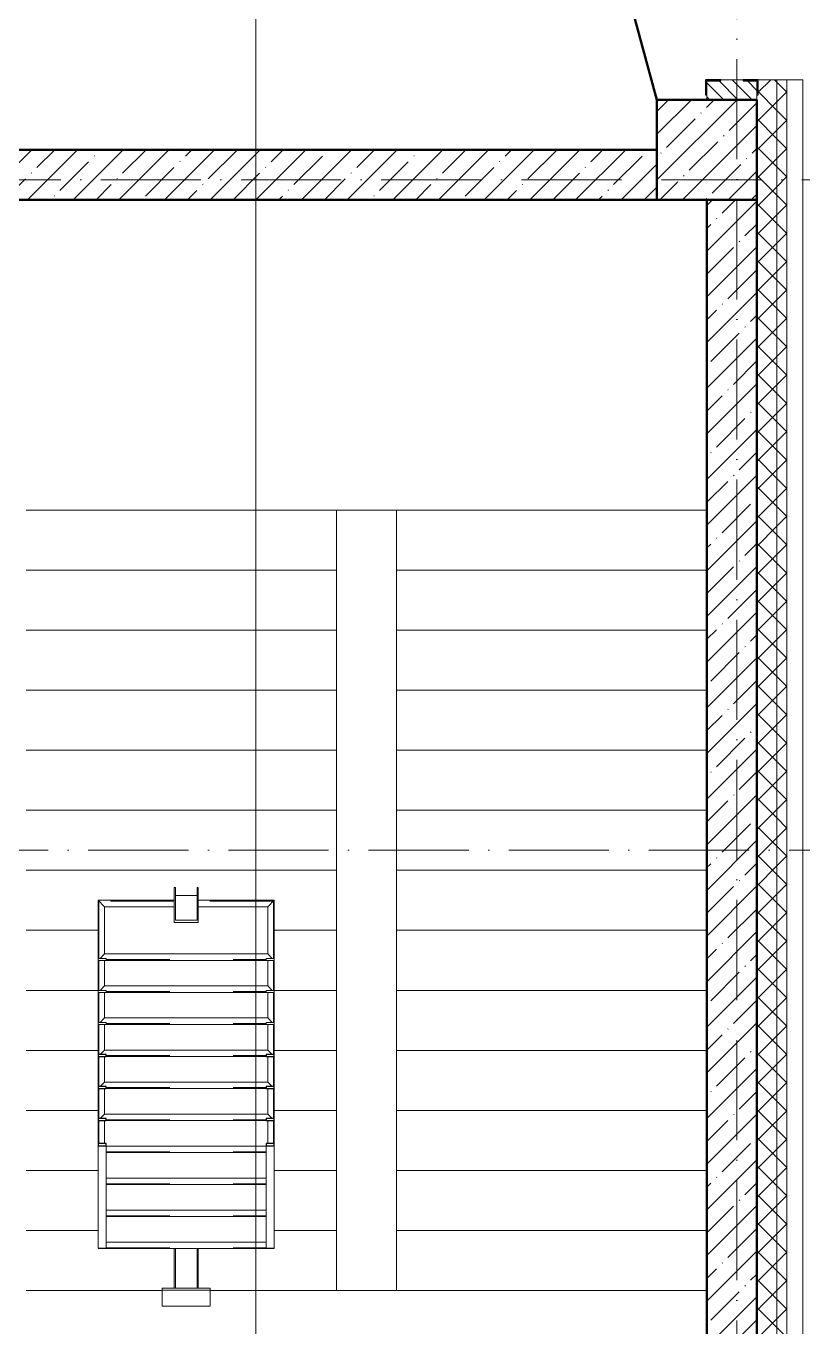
# Model space of a CAD drawing. Header units: millimetres. Extents: x -401725 to 250493, y 305116 to 802890.
# Drawn here: x 242285 to 246165, y 373096 to 379592 of the extents above; entities that cross this region are included whole.
import ezdxf

# ---------------------------------------------------------------- set-up
doc = ezdxf.new("R2010")
doc.units = ezdxf.units.MM
doc.linetypes.add('50_200_ШТРИХ_1Т_ш5_п1_п1_', pattern=[700, 500, -100, 0, -100])
doc.linetypes.add('Штрих', pattern=[635, 317.5, -317.5])
for name, color, linetype, lineweight in [('A-DETL-____-OTLN-1', 7, 'Continuous', 50), ('A-FLOR-____-OTLN', 7, 'Continuous', 9), ('A-GENM-____-HDLN', 7, 'Штрих', 9), ('A-GENM-____-MCUT', 7, 'Continuous', 25), ('A-GENM-____-OTLN', 7, 'Continuous', 9), ('A-GENM-____-OTLN-1', 7, 'Continuous', 25), ('A-WALL-____-MCUT', 7, 'Continuous', 13), ('A-WALL-____-MCUT-1', 7, 'Continuous', 9), ('A-WALL-____-MCUT-2', 7, 'Continuous', 50), ('A-WALL-____-PATT-1', 7, 'Continuous', 9), ('S-COLS-____-MCUT', 7, 'Continuous', 50), ('S-COLS-____-OTLN', 7, 'Continuous', 9), ('S-GRID-____-OTLN-1', 7, '50_200_ШТРИХ_1Т_ш5_п1_п1_', 9), ('S-STRS-____-OTLN-1', 7, 'Continuous', 9)]:
    doc.layers.add(name, color=color, linetype=linetype, lineweight=lineweight)
doc.layers.add('G-____-____-SYMB-1', color=9, linetype='Continuous', lineweight=9, true_color=0x808080)
pattern_1 = [(45, (144685.44, 323542.24), (-70.71068, 70.71068), []), (135, (144685.44, 323542.24), (-70.71068, -70.71068), [])]
pattern_2 = [(45, (144685.44, 323542.24), (-114.04925, 114.04925), []), (45, (144799.49, 323542.24), (-114.04925, 114.04925), [201.612, -40.322, 3.353, -36.97])]

# ---------------------------------------------------------------- blocks, each defined once
blk = doc.blocks.new('BSC_Колонна _Прямоугольная - 500х500-V111-АР1_План отверстий 3 этажа в осях 1-64_Ю-ЯЯ')
at = {"layer": 'S-COLS-____-OTLN'}
h = blk.add_hatch(dxfattribs=at)
h.set_pattern_fill('FP_116', color=256, style=0, pattern_type=2)
h.set_pattern_definition([(315, (-55431.04, 101000), (114.04925, 114.04925), []), (315, (-55431.04, 100885.95), (114.04925, 114.04925), [201.613, -40.323, 3.353, -36.97])])
h.paths.add_polyline_path([(-250, 250), (-250, -250), (250, -250), (250, 250)], flags=0)
at = {"layer": 'S-COLS-____-MCUT'}
for p, q in [((250, 250), (-250, 250)), ((-250, 250), (-250, -250)), ((250, -250), (250, 250)), ((-250, -250), (250, -250))]:
    blk.add_line(p, q, dxfattribs=at)
blk = doc.blocks.new('ОМ_Труба_ГОСТ 8639-82 - ОМ_Труба_ГОСТ 8639-82-26350154-АР1_План отверстий 3 этажа в осях 1-64_Ю-ЯЯ')
at = {"layer": 'A-GENM-____-OTLN'}
for p, q in [((9439.1, 57971), (9439.1, 58091)), ((9439.1, 58091), (9614.1, 58091)), ((9614.1, 58085), (9451.2, 58085)), ((9451.2, 58085), (9451.2, 57977)), ((9574, 58085), (9574, 57977)), ((9614.1, 58091), (9614.1, 58085)), ((9614.1, 57971), (9439.1, 57971)), ((9451.2, 57977), (9614.1, 57977)), ((9614.1, 57977), (9614.1, 57971))]:
    blk.add_line(p, q, dxfattribs=at)
blk = doc.blocks.new('ОМ_Уголок_ГОСТ 8509-93 - ОМ_Уголок_ГОСТ 8509-93-26349651-АР1_План отверстий 3 этажа в осях 1-64_Ю-ЯЯ')
at = {"layer": 'A-GENM-____-HDLN'}
for p, q in [((4, -4), (380, -4)), ((500, -4), (876, -4))]:
    blk.add_line(p, q, dxfattribs=at)
at = {"layer": 'A-GENM-____-OTLN'}
for p, q in [((380, 0), (0, 0)), ((32, -32), (0, 0)), ((32, -32), (380, -32)), ((880, 0), (500, 0)), ((500, -32), (848, -32)), ((880, 0), (848, -32))]:
    blk.add_line(p, q, dxfattribs=at)
blk = doc.blocks.new('ОМ_Уголок_ГОСТ 8509-93 - ОМ_Уголок_ГОСТ 8509-93-V149-АР1_План отверстий 3 этажа в осях 1-64_Ю-ЯЯ')
at = {"layer": 'A-GENM-____-HDLN'}
blk.add_line((40, -4), (840, -4), dxfattribs=at)
at = {"layer": 'A-GENM-____-OTLN'}
for p, q in [((32, -32), (10, -10)), ((32, -32), (848, -32)), ((840, 0), (40, 0)), ((870, -10), (848, -32))]:
    blk.add_line(p, q, dxfattribs=at)
blk = doc.blocks.new('ОМ_Уголок_ГОСТ 8509-93 - ОМ_Уголок_ГОСТ 8509-93-19082047-АР1_План отверстий 3 этажа в осях 1-64_Ю-ЯЯ')
at = {"layer": 'A-GENM-____-HDLN'}
blk.add_line((10, -4), (296, -4), dxfattribs=at)
at = {"layer": 'A-GENM-____-OTLN'}
for p, q in [((300, 0), (10, 0)), ((32, -32), (10, -10)), ((32, -32), (268, -32)), ((300, 0), (268, -32))]:
    blk.add_line(p, q, dxfattribs=at)
blk = doc.blocks.new('ОМ_Уголок_ГОСТ 8509-93 - ОМ_Уголок_ГОСТ 8509-93-V150-АР1_План отверстий 3 этажа в осях 1-64_Ю-ЯЯ')
at = {"layer": 'A-GENM-____-HDLN'}
blk.add_line((4, -4), (290, -4), dxfattribs=at)
at = {"layer": 'A-GENM-____-OTLN'}
for p, q in [((290, 0), (0, 0)), ((32, -32), (0, 0)), ((32, -32), (268, -32)), ((290, -10), (268, -32))]:
    blk.add_line(p, q, dxfattribs=at)
blk = doc.blocks.new('ОМ_Уголок_ГОСТ 8509-93 - ОМ_Уголок_ГОСТ 8509-93-V151-АР1_План отверстий 3 этажа в осях 1-64_Ю-ЯЯ')
at = {"layer": 'A-GENM-____-HDLN'}
blk.add_line((10, -4), (160, -4), dxfattribs=at)
at = {"layer": 'A-GENM-____-OTLN'}
for p, q in [((160, 0), (10, 0)), ((32, -32), (10, -10)), ((32, -32), (160, -32))]:
    blk.add_line(p, q, dxfattribs=at)
blk = doc.blocks.new('ОМ_Уголок_ГОСТ 8509-93 - ОМ_Уголок_ГОСТ 8509-93-V152-АР1_План отверстий 3 этажа в осях 1-64_Ю-ЯЯ')
at = {"layer": 'A-GENM-____-HDLN'}
blk.add_line((140, -4), (290, -4), dxfattribs=at)
at = {"layer": 'A-GENM-____-OTLN'}
for p, q in [((290, 0), (140, 0)), ((140, -32), (268, -32)), ((290, -10), (268, -32))]:
    blk.add_line(p, q, dxfattribs=at)
blk = doc.blocks.new('ОМ_Уголок_ГОСТ 8509-93 - ОМ_Уголок_ГОСТ 8509-93-V153-АР1_План отверстий 3 этажа в осях 1-64_Ю-ЯЯ')
at = {"layer": 'A-GENM-____-HDLN'}
blk.add_line((40, -4), (840, -4), dxfattribs=at)
at = {"layer": 'A-GENM-____-OTLN'}
for p, q in [((840, 0), (40, 0)), ((40, -32), (840, -32))]:
    blk.add_line(p, q, dxfattribs=at)
blk = doc.blocks.new('ОМ_Уголок_ГОСТ 8509-93 - ОМ_Уголок_ГОСТ 8509-93-V154-АР1_План отверстий 3 этажа в осях 1-64_Ю-ЯЯ')
at = {"layer": 'A-GENM-____-HDLN'}
blk.add_line((44.3, -4), (160, -4), dxfattribs=at)
at = {"layer": 'A-GENM-____-OTLN'}
for p, q in [((160, 0), (44.3, 0)), ((44.3, -32), (160, -32))]:
    blk.add_line(p, q, dxfattribs=at)
blk = doc.blocks.new('ОМ_Уголок_ГОСТ 8509-93 - ОМ_Уголок_ГОСТ 8509-93-V155-АР1_План отверстий 3 этажа в осях 1-64_Ю-ЯЯ')
at = {"layer": 'A-GENM-____-HDLN'}
blk.add_line((140, -4), (255.7, -4), dxfattribs=at)
at = {"layer": 'A-GENM-____-OTLN'}
for p, q in [((255.7, 0), (140, 0)), ((140, -32), (255.7, -32))]:
    blk.add_line(p, q, dxfattribs=at)
blk = doc.blocks.new('ОМ_Уголок_ГОСТ 8509-93 - ОМ_Уголок_ГОСТ 8509-93-V163-АР1_План отверстий 3 этажа в осях 1-64_Ю-ЯЯ')
at = {"layer": 'A-GENM-____-HDLN'}
blk.add_line((40, -4), (840, -4), dxfattribs=at)
at = {"layer": 'A-GENM-____-OTLN'}
for p, q in [((840, 0), (0, 0)), ((1.3, -1.3), (0, 0)), ((40, -32), (840, -32))]:
    blk.add_line(p, q, dxfattribs=at)
blk = doc.blocks.new('ОМ_Труба_ГОСТ 8639-82 - ОМ_Труба_ГОСТ 8639-82-26527904-АР1_План отверстий 3 этажа в осях 1-64_Ю-ЯЯ')
at = {"layer": 'A-GENM-____-HDLN'}
for p, q in [((7810, 58085), (7611.5, 58085)), ((7810, 57977), (7611.5, 57977))]:
    blk.add_line(p, q, dxfattribs=at)
at = {"layer": 'A-GENM-____-OTLN'}
for p, q in [((7810, 58091), (7611.5, 58091)), ((7810, 57971), (7611.5, 57971))]:
    blk.add_line(p, q, dxfattribs=at)
blk = doc.blocks.new('ОМ_Уголок_ГОСТ 8510-86 - ОМ_Уголок_ГОСТ 8510-86-19082066-АР1_План отверстий 3 этажа в осях 1-64_Ю-ЯЯ')
at = {"layer": 'A-GENM-____-OTLN'}
for p, q in [((0, 0), (0, -90)), ((240, 0), (0, 0)), ((0, -10), (240, -10)), ((240, -90), (240, 0)), ((0, -90), (240, -90))]:
    blk.add_line(p, q, dxfattribs=at)
blk = doc.blocks.new('ОМ_Полоса_Трапеция прямоугольная_Прокат_ГОСТ 103-2006 - ОМ_Полоса_Трапеция прямоугольная_Прокат_ГОСТ 103-2006-19082130-АР1_План отверстий 3 этажа в осях 1-64_Ю-ЯЯ')
at = {"layer": 'A-GENM-____-OTLN'}
for p, q in [((9250, 58471), (9260, 58471)), ((9250, 58431), (9250, 58471)), ((9260, 58471), (9260, 58431)), ((9260, 58431), (9250, 58431))]:
    blk.add_line(p, q, dxfattribs=at)
blk = doc.blocks.new('ОМ_Полоса_Трапеция прямоугольная_Прокат_ГОСТ 103-2006 - ОМ_Полоса_Трапеция прямоугольная_Прокат_ГОСТ 103-2006-V157-АР1_План отверстий 3 этажа в осях 1-64_Ю-ЯЯ')
at = {"layer": 'A-GENM-____-MCUT'}
for p, q in [((8780, 58471), (8770, 58471)), ((8770, 58471), (8770, 58431)), ((8780, 58431), (8780, 58471)), ((8770, 58431), (8780, 58431))]:
    blk.add_line(p, q, dxfattribs=at)
blk = doc.blocks.new('ОМ_Полоса_Трапеция прямоугольная_Прокат_ГОСТ 103-2006 - ОМ_Полоса_Трапеция прямоугольная_Прокат_ГОСТ 103-2006-V158-АР1_План отверстий 3 этажа в осях 1-64_Ю-ЯЯ')
at = {"layer": 'A-GENM-____-MCUT'}
for p, q in [((8620, 58471), (8610, 58471)), ((8610, 58471), (8610, 58431)), ((8620, 58431), (8620, 58471)), ((8610, 58431), (8620, 58431))]:
    blk.add_line(p, q, dxfattribs=at)
blk = doc.blocks.new('ОМ_Полоса_Трапеция прямоугольная_Прокат_ГОСТ 103-2006 - ОМ_Полоса_Трапеция прямоугольная_Прокат_ГОСТ 103-2006-V159-АР1_План отверстий 3 этажа в осях 1-64_Ю-ЯЯ')
at = {"layer": 'A-GENM-____-MCUT'}
for p, q in [((8460, 58471), (8450, 58471)), ((8450, 58471), (8450, 58431)), ((8460, 58431), (8460, 58471)), ((8450, 58431), (8460, 58431))]:
    blk.add_line(p, q, dxfattribs=at)
blk = doc.blocks.new('ОМ_Полоса_Прокат_ГОСТ 103-2006 - ОМ_Полоса_Прокат_ГОСТ 103-2006-20723456-АР1_План отверстий 3 этажа в осях 1-64_Ю-ЯЯ')
at = {"layer": 'A-GENM-____-MCUT'}
for p, q in [((8334.3, 58471), (8322.8, 58471)), ((8322.8, 58471), (8322.8, 58431)), ((8334.3, 58431), (8334.3, 58471)), ((8322.8, 58431), (8334.3, 58431))]:
    blk.add_line(p, q, dxfattribs=at)
at = {"layer": 'A-GENM-____-OTLN'}
for p, q in [((7811.3, 58431), (7811.3, 58471)), ((7811.3, 58471), (8322.8, 58471)), ((8322.8, 58431), (7811.3, 58431))]:
    blk.add_line(p, q, dxfattribs=at)
blk = doc.blocks.new('ОМ_Полоса_Трапеция прямоугольная_Прокат_ГОСТ 103-2006 - ОМ_Полоса_Трапеция прямоугольная_Прокат_ГОСТ 103-2006-19082170-АР1_План отверстий 3 этажа в осях 1-64_Ю-ЯЯ')
at = {"layer": 'A-GENM-____-OTLN'}
for p, q in [((9250, 57631), (9260, 57631)), ((9250, 57591), (9250, 57631)), ((9260, 57631), (9260, 57591)), ((9260, 57591), (9250, 57591))]:
    blk.add_line(p, q, dxfattribs=at)
blk = doc.blocks.new('ОМ_Полоса_Трапеция прямоугольная_Прокат_ГОСТ 103-2006 - ОМ_Полоса_Трапеция прямоугольная_Прокат_ГОСТ 103-2006-V160-АР1_План отверстий 3 этажа в осях 1-64_Ю-ЯЯ')
at = {"layer": 'A-GENM-____-MCUT'}
for p, q in [((8780, 57631), (8770, 57631)), ((8770, 57631), (8770, 57591)), ((8780, 57591), (8780, 57631)), ((8770, 57591), (8780, 57591))]:
    blk.add_line(p, q, dxfattribs=at)
blk = doc.blocks.new('ОМ_Полоса_Трапеция прямоугольная_Прокат_ГОСТ 103-2006 - ОМ_Полоса_Трапеция прямоугольная_Прокат_ГОСТ 103-2006-V161-АР1_План отверстий 3 этажа в осях 1-64_Ю-ЯЯ')
at = {"layer": 'A-GENM-____-MCUT'}
for p, q in [((8620, 57631), (8610, 57631)), ((8610, 57631), (8610, 57591)), ((8620, 57591), (8620, 57631)), ((8610, 57591), (8620, 57591))]:
    blk.add_line(p, q, dxfattribs=at)
blk = doc.blocks.new('ОМ_Полоса_Трапеция прямоугольная_Прокат_ГОСТ 103-2006 - ОМ_Полоса_Трапеция прямоугольная_Прокат_ГОСТ 103-2006-V162-АР1_План отверстий 3 этажа в осях 1-64_Ю-ЯЯ')
at = {"layer": 'A-GENM-____-MCUT'}
for p, q in [((8460, 57631), (8450, 57631)), ((8450, 57631), (8450, 57591)), ((8460, 57591), (8460, 57631)), ((8450, 57591), (8460, 57591))]:
    blk.add_line(p, q, dxfattribs=at)
blk = doc.blocks.new('ОМ_Полоса_Прокат_ГОСТ 103-2006 - ОМ_Полоса_Прокат_ГОСТ 103-2006-19082171-АР1_План отверстий 3 этажа в осях 1-64_Ю-ЯЯ')
at = {"layer": 'A-GENM-____-OTLN'}
for p, q in [((98800, 49942.4), (98800, 49941)), ((98800, 49941), (98840, 49941)), ((98840, 49941), (98840, 49942.4))]:
    blk.add_line(p, q, dxfattribs=at)
blk = doc.blocks.new('ОМ_Полоса_Прокат_ГОСТ 103-2006 - ОМ_Полоса_Прокат_ГОСТ 103-2006-20723498-АР1_План отверстий 3 этажа в осях 1-64_Ю-ЯЯ')
at = {"layer": 'A-GENM-____-MCUT'}
for p, q in [((8334.3, 57631), (8322.8, 57631)), ((8322.8, 57631), (8322.8, 57591)), ((8334.3, 57591), (8334.3, 57631)), ((8322.8, 57591), (8334.3, 57591))]:
    blk.add_line(p, q, dxfattribs=at)
at = {"layer": 'A-GENM-____-OTLN'}
for p, q in [((7811.3, 57591), (7811.3, 57631)), ((7811.3, 57631), (8322.8, 57631)), ((8322.8, 57591), (7811.3, 57591))]:
    blk.add_line(p, q, dxfattribs=at)
blk = doc.blocks.new('Фахверк_СКБ_Уголок - 250_3380_зеркало-28514702-АР1_План отверстий 3 этажа в осях 1-64_Ю-ЯЯ')
at = {"layer": 'A-GENM-____-MCUT'}
for p, q in [((200, 181), (125, 181)), ((125, 181), (125, 106)), ((131, 106), (131, 175)), ((131, 175), (200, 175)), ((200, 175), (200, 181)), ((125, 106), (131, 106)), ((131, -6), (125, -6)), ((125, -6), (125, -81)), ((131, -75), (131, -6)), ((125, -81), (200, -81)), ((200, -75), (131, -75)), ((200, -81), (200, -75))]:
    blk.add_line(p, q, dxfattribs=at)

msp = doc.modelspace()

# ---------------------------------------------------------------- hatches: boundary and pattern name
at = {"layer": 'A-WALL-____-PATT-1'}
h = msp.add_hatch(dxfattribs=at)
h.set_pattern_fill('FP_4', color=256, style=0, pattern_type=2)
h.set_pattern_definition(pattern_1)
h.paths.add_polyline_path([(245935.4376, 370338.2863), (246035.4376, 370338.2863), (246035.4376, 370623.2863), (245935.4376, 370623.2863)], flags=0)
h.paths.add_polyline_path([(246035.4376, 371623.2863), (246035.4376, 379323.2863), (245941.4376, 379323.2863), (245941.4376, 379248.2863), (245935.4376, 379248.2863), (245935.4376, 371623.2863)], flags=0)
h.paths.add_polyline_path([(245941.4376, 393023.2863), (246035.4376, 393023.2863), (246035.4376, 394273.2863), (245941.4376, 394273.2863), (245941.4376, 394198.2863), (245935.4376, 394198.2863), (245935.4376, 393098.2863), (245941.4376, 393098.2863), (245941.4376, 393029.2863)], flags=0)
h.paths.add_polyline_path([(246035.4376, 396073.2863), (246035.4376, 397273.2863), (245935.4376, 397273.2863), (245935.4376, 396148.2863), (245941.4376, 396148.2863), (245941.4376, 396073.2863)], flags=0)
h.paths.add_polyline_path([(246035.4376, 399073.2863), (246035.4376, 400273.2863), (245941.4376, 400273.2863), (245941.4376, 400198.2863), (245935.4376, 400198.2863), (245935.4376, 399148.2863), (245941.4376, 399148.2863), (245941.4376, 399073.2863)], flags=0)
h.paths.add_polyline_path([(246035.4376, 402073.2863), (246035.4376, 403273.2863), (245941.4376, 403273.2863), (245941.4376, 403198.2863), (245935.4376, 403198.2863), (245935.4376, 402148.2863), (245941.4376, 402148.2863), (245941.4376, 402073.2863)], flags=0)
h.paths.add_polyline_path([(246035.4376, 405073.2863), (246035.4376, 409223.2863), (245935.4376, 409223.2863), (245935.4376, 405073.2863)], flags=0)
h = msp.add_hatch(dxfattribs=at)
h.set_pattern_fill('FP_4', color=256, style=0, pattern_type=2)
h.set_pattern_definition(pattern_1)
h.paths.add_polyline_path([(246085.4376, 370338.2863), (246085.4376, 370623.2863), (246035.4376, 370623.2863), (246035.4376, 370338.2863)], flags=0)
h.paths.add_polyline_path([(246085.4376, 371623.2863), (246085.4376, 379323.2863), (246035.4376, 379323.2863), (246035.4376, 371623.2863)], flags=0)
h.paths.add_polyline_path([(246085.4376, 393023.2863), (246085.4376, 394273.2863), (246035.4376, 394273.2863), (246035.4376, 393023.2863)], flags=0)
h.paths.add_polyline_path([(246085.4376, 396073.2863), (246085.4376, 397273.2863), (246035.4376, 397273.2863), (246035.4376, 396073.2863)], flags=0)
h.paths.add_polyline_path([(246035.4376, 399073.2863), (246085.4376, 399073.2863), (246085.4376, 400273.2863), (246035.4376, 400273.2863), (246035.4376, 400139.5184)], flags=0)
h.paths.add_polyline_path([(246085.4376, 402073.2863), (246085.4376, 403273.2863), (246035.4376, 403273.2863), (246035.4376, 402073.2863)], flags=0)
h.paths.add_polyline_path([(246035.4376, 405073.2863), (246085.4376, 405073.2863), (246085.4376, 409223.2863), (246035.4376, 409223.2863)], flags=0)
h = msp.add_hatch(dxfattribs=at)
h.set_pattern_fill('FP_9', color=256, style=0, pattern_type=2)
h.set_pattern_definition([(135, (144685.44, 323542.244), (-35.35534, -35.35534), [])])
h.paths.add_polyline_path([(245866.4376, 379223.2863), (245935.4376, 379223.2863), (245935.4376, 379317.2863), (245866.4376, 379317.2863), (245866.4376, 379323.2863), (245754.4376, 379323.2863), (245754.4376, 379317.2863), (245685.4376, 379317.2863), (245685.4376, 379223.2863)], flags=0)
h = msp.add_hatch(dxfattribs=at)
h.set_pattern_fill('FP_12', color=256, style=0, pattern_type=2)
h.set_pattern_definition(pattern_2)
h.paths.add_polyline_path([(245435.4376, 378723.2863), (245435.4376, 378973.2863), (242035.4376, 378973.2863), (242035.4376, 378723.2863), (243649.4118, 378723.2863)], flags=0)
h = msp.add_hatch(dxfattribs=at)
h.set_pattern_fill('FP_12', color=256, style=0, pattern_type=2)
h.set_pattern_definition(pattern_2)
h.paths.add_polyline_path([(245935.4376, 371623.2863), (245935.4376, 378723.2863), (245685.4376, 378723.2863), (245685.4376, 371623.2863)], flags=0)

# ---------------------------------------------------------------- linework, layer by layer
at = {"layer": 'A-DETL-____-OTLN-1'}
msp.add_line((238635.4376, 404373.2863), (245435.4376, 379223.2863), dxfattribs=at)
at = {"layer": 'A-FLOR-____-OTLN'}
for p, q in [((242965.4376, 373273.2863), (242285.4376, 373273.2863)), ((245685.4376, 373273.2863), (243205.4376, 373273.2863))]:
    msp.add_line(p, q, dxfattribs=at)
at = {"layer": 'A-WALL-____-MCUT'}
for p, q in [((245866.4376, 379323.2863), (245754.4376, 379323.2863)), ((246165.4376, 379323.2863), (245941.4376, 379323.2863)), ((246165.4376, 371623.2863), (246165.4376, 379323.2863)), ((245685.4376, 379248.2863), (245685.4376, 379223.2863)), ((245935.4376, 379248.2863), (245935.4376, 379223.2863))]:
    msp.add_line(p, q, dxfattribs=at)
at = {"layer": 'A-WALL-____-MCUT-1'}
for p, q in [((246035.4376, 371623.2863), (246035.4376, 379323.2863)), ((246085.4376, 371623.2863), (246085.4376, 379323.2863))]:
    msp.add_line(p, q, dxfattribs=at)
at = {"layer": 'A-WALL-____-MCUT-2'}
for p, q in [((245435.4376, 378973.2863), (242035.4376, 378973.2863)), ((242035.4376, 378723.2863), (245435.4376, 378723.2863)), ((245685.4376, 378723.2863), (245685.4376, 371623.2863)), ((245935.4376, 378723.2863), (245935.4376, 371623.2863))]:
    msp.add_line(p, q, dxfattribs=at)
at = {"layer": 'G-____-____-SYMB-1'}
msp.add_line((243433.6376, 410080.4287), (243433.6376, 368948.5705), dxfattribs=at)
at = {"layer": 'S-GRID-____-OTLN-1'}
for p, q in [((245835.4376, 363523.2863), (245835.4376, 414435.0957)), ((248759.8442, 378823.2863), (140016.6674, 378823.2863)), ((213891.9375, 375473.2863), (248759.8442, 375473.2863))]:
    msp.add_line(p, q, dxfattribs=at)
at = {"layer": 'S-STRS-____-OTLN-1'}
for p, q in [((242285.4376, 377173.2863), (243835.4376, 377173.2863)), ((242285.4376, 377173.2863), (243835.4376, 377173.2863)), ((243835.4376, 377173.2863), (244135.4376, 377173.2863)), ((243835.4376, 376873.2863), (243835.4376, 377173.2863)), ((245685.4376, 377173.2863), (244135.4376, 377173.2863)), ((244135.4376, 377173.2863), (244135.4376, 376873.2863)), ((245685.4376, 377173.2863), (244135.4376, 377173.2863)), ((242285.4376, 376873.2863), (243835.4376, 376873.2863)), ((242285.4376, 376873.2863), (243835.4376, 376873.2863)), ((243835.4376, 376573.2863), (243835.4376, 376873.2863)), ((244135.4376, 376873.2863), (244135.4376, 376573.2863)), ((245685.4376, 376873.2863), (244135.4376, 376873.2863)), ((245685.4376, 376873.2863), (244135.4376, 376873.2863)), ((242285.4376, 376573.2863), (243835.4376, 376573.2863)), ((242285.4376, 376573.2863), (243835.4376, 376573.2863)), ((243835.4376, 376273.2863), (243835.4376, 376573.2863)), ((244135.4376, 376573.2863), (244135.4376, 376273.2863)), ((245685.4376, 376573.2863), (244135.4376, 376573.2863)), ((245685.4376, 376573.2863), (244135.4376, 376573.2863)), ((242285.4376, 376273.2863), (243835.4376, 376273.2863)), ((242285.4376, 376273.2863), (243835.4376, 376273.2863)), ((243835.4376, 375973.2863), (243835.4376, 376273.2863)), ((244135.4376, 376273.2863), (244135.4376, 375973.2863)), ((245685.4376, 376273.2863), (244135.4376, 376273.2863)), ((245685.4376, 376273.2863), (244135.4376, 376273.2863)), ((242285.4376, 375973.2863), (243835.4376, 375973.2863)), ((242285.4376, 375973.2863), (243835.4376, 375973.2863)), ((243835.4376, 375673.2863), (243835.4376, 375973.2863)), ((244135.4376, 375973.2863), (244135.4376, 375673.2863)), ((245685.4376, 375973.2863), (244135.4376, 375973.2863)), ((245685.4376, 375973.2863), (244135.4376, 375973.2863)), ((242285.4376, 375673.2863), (243835.4376, 375673.2863)), ((242285.4376, 375673.2863), (243835.4376, 375673.2863)), ((243835.4376, 375373.2863), (243835.4376, 375673.2863)), ((244135.4376, 375673.2863), (244135.4376, 375373.2863)), ((245685.4376, 375673.2863), (244135.4376, 375673.2863)), ((245685.4376, 375673.2863), (244135.4376, 375673.2863)), ((242285.4376, 375373.2863), (243835.4376, 375373.2863)), ((242285.4376, 375373.2863), (243835.4376, 375373.2863)), ((243835.4376, 375073.2863), (243835.4376, 375373.2863)), ((244135.4376, 375373.2863), (244135.4376, 375073.2863)), ((245685.4376, 375373.2863), (244135.4376, 375373.2863)), ((245685.4376, 375373.2863), (244135.4376, 375373.2863)), ((242285.4376, 375073.2863), (242645.4376, 375073.2863)), ((242285.4376, 375073.2863), (242645.4376, 375073.2863)), ((243525.4376, 375073.2863), (243835.4376, 375073.2863)), ((243525.4376, 375073.2863), (243835.4376, 375073.2863)), ((243835.4376, 374773.2863), (243835.4376, 375073.2863)), ((244135.4376, 375073.2863), (244135.4376, 374773.2863)), ((245685.4376, 375073.2863), (244135.4376, 375073.2863)), ((245685.4376, 375073.2863), (244135.4376, 375073.2863)), ((242285.4376, 374773.2863), (242645.4376, 374773.2863)), ((242285.4376, 374773.2863), (242645.4376, 374773.2863)), ((243525.4376, 374773.2863), (243835.4376, 374773.2863)), ((243525.4376, 374773.2863), (243835.4376, 374773.2863)), ((243835.4376, 374473.2863), (243835.4376, 374773.2863)), ((244135.4376, 374773.2863), (244135.4376, 374473.2863)), ((245685.4376, 374773.2863), (244135.4376, 374773.2863)), ((245685.4376, 374773.2863), (244135.4376, 374773.2863)), ((242285.4376, 374473.2863), (242645.4376, 374473.2863)), ((242285.4376, 374473.2863), (242645.4376, 374473.2863)), ((243525.4376, 374473.2863), (243835.4376, 374473.2863)), ((243525.4376, 374473.2863), (243835.4376, 374473.2863)), ((243835.4376, 374173.2863), (243835.4376, 374473.2863)), ((244135.4376, 374473.2863), (244135.4376, 374173.2863)), ((245685.4376, 374473.2863), (244135.4376, 374473.2863)), ((245685.4376, 374473.2863), (244135.4376, 374473.2863)), ((242285.4376, 374173.2863), (242645.4376, 374173.2863)), ((242285.4376, 374173.2863), (242645.4376, 374173.2863)), ((243525.4376, 374173.2863), (243835.4376, 374173.2863)), ((243525.4376, 374173.2863), (243835.4376, 374173.2863)), ((243835.4376, 373873.2863), (243835.4376, 374173.2863)), ((244135.4376, 374173.2863), (244135.4376, 373873.2863)), ((245685.4376, 374173.2863), (244135.4376, 374173.2863)), ((245685.4376, 374173.2863), (244135.4376, 374173.2863)), ((242285.4376, 373873.2863), (242645.4376, 373873.2863)), ((242285.4376, 373873.2863), (242645.4376, 373873.2863)), ((243525.4376, 373873.2863), (243835.4376, 373873.2863)), ((243525.4376, 373873.2863), (243835.4376, 373873.2863)), ((243835.4376, 373573.2863), (243835.4376, 373873.2863)), ((244135.4376, 373873.2863), (244135.4376, 373573.2863)), ((245685.4376, 373873.2863), (244135.4376, 373873.2863)), ((245685.4376, 373873.2863), (244135.4376, 373873.2863)), ((242285.4376, 373573.2863), (242645.4376, 373573.2863)), ((242285.4376, 373573.2863), (242645.4376, 373573.2863)), ((243525.4376, 373573.2863), (243835.4376, 373573.2863)), ((243525.4376, 373573.2863), (243835.4376, 373573.2863)), ((243835.4376, 373273.2863), (243835.4376, 373573.2863)), ((244135.4376, 373573.2863), (244135.4376, 373273.2863)), ((245685.4376, 373573.2863), (244135.4376, 373573.2863)), ((245685.4376, 373573.2863), (244135.4376, 373573.2863)), ((245685.4376, 373273.2863), (244135.4376, 373273.2863))]:
    msp.add_line(p, q, dxfattribs=at)

# ---------------------------------------------------------------- block references
at = {"layer": 'A-GENM-____-OTLN', "rotation": 89.99999999999987}
for name, p in [('ОМ_Труба_ГОСТ 8639-82 - ОМ_Труба_ГОСТ 8639-82-26350154-АР1_План отверстий 3 этажа в осях 1-64_Ю-ЯЯ', (301116.4796, 365673.2863)), ('ОМ_Полоса_Трапеция прямоугольная_Прокат_ГОСТ 103-2006 - ОМ_Полоса_Трапеция прямоугольная_Прокат_ГОСТ 103-2006-19082130-АР1_План отверстий 3 этажа в осях 1-64_Ю-ЯЯ', (301116.4796, 365673.2863)), ('ОМ_Полоса_Трапеция прямоугольная_Прокат_ГОСТ 103-2006 - ОМ_Полоса_Трапеция прямоугольная_Прокат_ГОСТ 103-2006-19082170-АР1_План отверстий 3 этажа в осях 1-64_Ю-ЯЯ', (301116.4796, 365673.2863)), ('ОМ_Полоса_Трапеция прямоугольная_Прокат_ГОСТ 103-2006 - ОМ_Полоса_Трапеция прямоугольная_Прокат_ГОСТ 103-2006-19082130-АР1_План отверстий 3 этажа в осях 1-64_Ю-ЯЯ', (301116.4796, 365513.2863)), ('ОМ_Полоса_Трапеция прямоугольная_Прокат_ГОСТ 103-2006 - ОМ_Полоса_Трапеция прямоугольная_Прокат_ГОСТ 103-2006-19082170-АР1_План отверстий 3 этажа в осях 1-64_Ю-ЯЯ', (301116.4796, 365513.2863)), ('ОМ_Полоса_Трапеция прямоугольная_Прокат_ГОСТ 103-2006 - ОМ_Полоса_Трапеция прямоугольная_Прокат_ГОСТ 103-2006-19082130-АР1_План отверстий 3 этажа в осях 1-64_Ю-ЯЯ', (301116.4796, 365353.2863)), ('ОМ_Полоса_Трапеция прямоугольная_Прокат_ГОСТ 103-2006 - ОМ_Полоса_Трапеция прямоугольная_Прокат_ГОСТ 103-2006-19082170-АР1_План отверстий 3 этажа в осях 1-64_Ю-ЯЯ', (301116.4796, 365353.2863)), ('ОМ_Полоса_Трапеция прямоугольная_Прокат_ГОСТ 103-2006 - ОМ_Полоса_Трапеция прямоугольная_Прокат_ГОСТ 103-2006-V157-АР1_План отверстий 3 этажа в осях 1-64_Ю-ЯЯ', (301116.4796, 365673.2863)), ('ОМ_Полоса_Трапеция прямоугольная_Прокат_ГОСТ 103-2006 - ОМ_Полоса_Трапеция прямоугольная_Прокат_ГОСТ 103-2006-V160-АР1_План отверстий 3 этажа в осях 1-64_Ю-ЯЯ', (301116.4796, 365673.2863)), ('ОМ_Полоса_Трапеция прямоугольная_Прокат_ГОСТ 103-2006 - ОМ_Полоса_Трапеция прямоугольная_Прокат_ГОСТ 103-2006-V158-АР1_План отверстий 3 этажа в осях 1-64_Ю-ЯЯ', (301116.4796, 365673.2863)), ('ОМ_Полоса_Трапеция прямоугольная_Прокат_ГОСТ 103-2006 - ОМ_Полоса_Трапеция прямоугольная_Прокат_ГОСТ 103-2006-V161-АР1_План отверстий 3 этажа в осях 1-64_Ю-ЯЯ', (301116.4796, 365673.2863)), ('ОМ_Полоса_Трапеция прямоугольная_Прокат_ГОСТ 103-2006 - ОМ_Полоса_Трапеция прямоугольная_Прокат_ГОСТ 103-2006-V159-АР1_План отверстий 3 этажа в осях 1-64_Ю-ЯЯ', (301116.4796, 365673.2863)), ('ОМ_Полоса_Трапеция прямоугольная_Прокат_ГОСТ 103-2006 - ОМ_Полоса_Трапеция прямоугольная_Прокат_ГОСТ 103-2006-V162-АР1_План отверстий 3 этажа в осях 1-64_Ю-ЯЯ', (301116.4796, 365673.2863)), ('ОМ_Полоса_Прокат_ГОСТ 103-2006 - ОМ_Полоса_Прокат_ГОСТ 103-2006-20723456-АР1_План отверстий 3 этажа в осях 1-64_Ю-ЯЯ', (301116.4796, 365673.2863)), ('ОМ_Полоса_Прокат_ГОСТ 103-2006 - ОМ_Полоса_Прокат_ГОСТ 103-2006-20723498-АР1_План отверстий 3 этажа в осях 1-64_Ю-ЯЯ', (301116.4796, 365673.2863)), ('ОМ_Труба_ГОСТ 8639-82 - ОМ_Труба_ГОСТ 8639-82-26527904-АР1_План отверстий 3 этажа в осях 1-64_Ю-ЯЯ', (301116.4796, 365673.2863))]:
    msp.add_blockref(name, p, dxfattribs=at)
at = {"layer": 'A-GENM-____-OTLN', "extrusion": (0, 0, -1)}
for name, p in [('ОМ_Уголок_ГОСТ 8509-93 - ОМ_Уголок_ГОСТ 8509-93-26349651-АР1_План отверстий 3 этажа в осях 1-64_Ю-ЯЯ', (-243525.4376, 375223.2863)), ('ОМ_Уголок_ГОСТ 8510-86 - ОМ_Уголок_ГОСТ 8510-86-19082066-АР1_План отверстий 3 этажа в осях 1-64_Ю-ЯЯ', (-243205.4376, 373284.7756))]:
    msp.add_blockref(name, p, dxfattribs=at)
for name, p, rotation in [('ОМ_Уголок_ГОСТ 8509-93 - ОМ_Уголок_ГОСТ 8509-93-V150-АР1_План отверстий 3 этажа в осях 1-64_Ю-ЯЯ', (-242645.4376, 375223.2863), 269.9999999999985), ('ОМ_Уголок_ГОСТ 8509-93 - ОМ_Уголок_ГОСТ 8509-93-19082047-АР1_План отверстий 3 этажа в осях 1-64_Ю-ЯЯ', (-243525.4376, 374923.2863), 89.99999999999869), ('ОМ_Уголок_ГОСТ 8509-93 - ОМ_Уголок_ГОСТ 8509-93-V152-АР1_План отверстий 3 этажа в осях 1-64_Ю-ЯЯ', (-242645.4376, 375063.2863), 269.9999999999985), ('ОМ_Уголок_ГОСТ 8509-93 - ОМ_Уголок_ГОСТ 8509-93-V149-АР1_План отверстий 3 этажа в осях 1-64_Ю-ЯЯ', (-242645.4376, 374923.2863), 180), ('ОМ_Уголок_ГОСТ 8509-93 - ОМ_Уголок_ГОСТ 8509-93-V151-АР1_План отверстий 3 этажа в осях 1-64_Ю-ЯЯ', (-243525.4376, 374763.2863), 89.99999999999869), ('ОМ_Уголок_ГОСТ 8509-93 - ОМ_Уголок_ГОСТ 8509-93-V149-АР1_План отверстий 3 этажа в осях 1-64_Ю-ЯЯ', (-242645.4376, 374763.2863), 180), ('ОМ_Уголок_ГОСТ 8509-93 - ОМ_Уголок_ГОСТ 8509-93-V152-АР1_План отверстий 3 этажа в осях 1-64_Ю-ЯЯ', (-242645.4376, 374903.2863), 269.9999999999985), ('ОМ_Уголок_ГОСТ 8509-93 - ОМ_Уголок_ГОСТ 8509-93-V151-АР1_План отверстий 3 этажа в осях 1-64_Ю-ЯЯ', (-243525.4376, 374603.2863), 89.99999999999869), ('ОМ_Уголок_ГОСТ 8509-93 - ОМ_Уголок_ГОСТ 8509-93-V152-АР1_План отверстий 3 этажа в осях 1-64_Ю-ЯЯ', (-242645.4376, 374743.2863), 269.9999999999985), ('ОМ_Уголок_ГОСТ 8509-93 - ОМ_Уголок_ГОСТ 8509-93-V149-АР1_План отверстий 3 этажа в осях 1-64_Ю-ЯЯ', (-242645.4376, 374603.2863), 180), ('ОМ_Уголок_ГОСТ 8509-93 - ОМ_Уголок_ГОСТ 8509-93-V151-АР1_План отверстий 3 этажа в осях 1-64_Ю-ЯЯ', (-243525.4376, 374443.2863), 89.99999999999869), ('ОМ_Уголок_ГОСТ 8509-93 - ОМ_Уголок_ГОСТ 8509-93-V149-АР1_План отверстий 3 этажа в осях 1-64_Ю-ЯЯ', (-242645.4376, 374443.2863), 180), ('ОМ_Уголок_ГОСТ 8509-93 - ОМ_Уголок_ГОСТ 8509-93-V152-АР1_План отверстий 3 этажа в осях 1-64_Ю-ЯЯ', (-242645.4376, 374583.2863), 269.9999999999985), ('ОМ_Уголок_ГОСТ 8509-93 - ОМ_Уголок_ГОСТ 8509-93-V151-АР1_План отверстий 3 этажа в осях 1-64_Ю-ЯЯ', (-243525.4376, 374283.2863), 89.99999999999869), ('ОМ_Уголок_ГОСТ 8509-93 - ОМ_Уголок_ГОСТ 8509-93-V152-АР1_План отверстий 3 этажа в осях 1-64_Ю-ЯЯ', (-242645.4376, 374423.2863), 269.9999999999985), ('ОМ_Уголок_ГОСТ 8509-93 - ОМ_Уголок_ГОСТ 8509-93-V149-АР1_План отверстий 3 этажа в осях 1-64_Ю-ЯЯ', (-242645.4376, 374283.2863), 180), ('ОМ_Уголок_ГОСТ 8509-93 - ОМ_Уголок_ГОСТ 8509-93-V151-АР1_План отверстий 3 этажа в осях 1-64_Ю-ЯЯ', (-243525.4376, 374123.2863), 89.99999999999869), ('ОМ_Уголок_ГОСТ 8509-93 - ОМ_Уголок_ГОСТ 8509-93-V149-АР1_План отверстий 3 этажа в осях 1-64_Ю-ЯЯ', (-242645.4376, 374123.2863), 180), ('ОМ_Уголок_ГОСТ 8509-93 - ОМ_Уголок_ГОСТ 8509-93-V155-АР1_План отверстий 3 этажа в осях 1-64_Ю-ЯЯ', (-242645.4376, 374263.2863), 269.9999999999985), ('ОМ_Уголок_ГОСТ 8509-93 - ОМ_Уголок_ГОСТ 8509-93-V154-АР1_План отверстий 3 этажа в осях 1-64_Ю-ЯЯ', (-243525.4376, 373963.2863), 89.99999999999869), ('ОМ_Уголок_ГОСТ 8509-93 - ОМ_Уголок_ГОСТ 8509-93-V153-АР1_План отверстий 3 этажа в осях 1-64_Ю-ЯЯ', (-242645.4376, 373963.2863), 180), ('ОМ_Уголок_ГОСТ 8509-93 - ОМ_Уголок_ГОСТ 8509-93-V153-АР1_План отверстий 3 этажа в осях 1-64_Ю-ЯЯ', (-242645.4376, 373803.2863), 180), ('ОМ_Уголок_ГОСТ 8509-93 - ОМ_Уголок_ГОСТ 8509-93-V153-АР1_План отверстий 3 этажа в осях 1-64_Ю-ЯЯ', (-242645.4376, 373643.2863), 180), ('ОМ_Уголок_ГОСТ 8509-93 - ОМ_Уголок_ГОСТ 8509-93-V163-АР1_План отверстий 3 этажа в осях 1-64_Ю-ЯЯ', (-242645.4376, 373483.2863), 180)]:
    msp.add_blockref(name, p, dxfattribs=dict(at, rotation=rotation))
at = {"layer": 'A-GENM-____-OTLN'}
msp.add_blockref('ОМ_Полоса_Прокат_ГОСТ 103-2006 - ОМ_Полоса_Прокат_ГОСТ 103-2006-19082171-АР1_План отверстий 3 этажа в осях 1-64_Ю-ЯЯ', (144685.4376, 323542.2443), dxfattribs=at)
at = {"layer": 'A-GENM-____-OTLN-1', "rotation": 269.9999999999999}
msp.add_blockref('Фахверк_СКБ_Уголок - 250_3380_зеркало-28514702-АР1_План отверстий 3 этажа в осях 1-64_Ю-ЯЯ', (245760.4376, 379448.2863), dxfattribs=at)
at = {"layer": 'S-COLS-____-OTLN', "rotation": 89.9999999999999}
msp.add_blockref('BSC_Колонна _Прямоугольная - 500х500-V111-АР1_План отверстий 3 этажа в осях 1-64_Ю-ЯЯ', (245685.4376, 378973.2863), dxfattribs=at)

doc.saveas('drawing.dxf')
